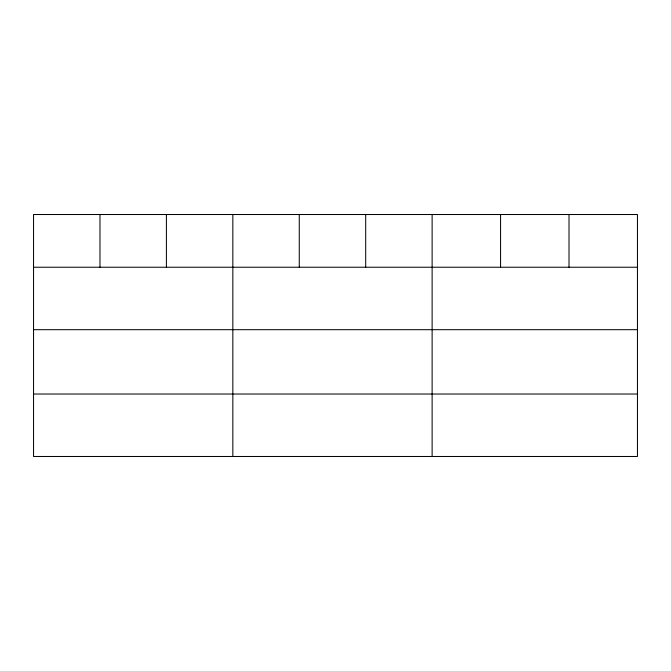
<?xml version="1.0" encoding="UTF-8"?>
<svg xmlns="http://www.w3.org/2000/svg" width="671" height="671" viewBox="0 0 671 671"><rect width="100%" height="100%" fill="white"/><g stroke="black" fill="none" stroke-linecap="round" stroke-linejoin="round"><path stroke-width="1.01" d="M637.45 329.687L637.45 214.519L33.55 214.519L33.55 456.481L637.45 456.481L637.45 329.687L33.55 329.687M33.55 267.234L637.45 267.234M33.55 394.028L637.45 394.028M569.008 214.519L569.008 267.234M500.566 214.519L500.566 267.234M432.124 214.519L432.124 456.481M365.695 214.519L365.695 267.234M299.266 214.519L299.266 267.234M232.837 214.519L232.837 456.481M166.408 214.519L166.408 267.234M99.979 214.519L99.979 267.234"/></g></svg>
